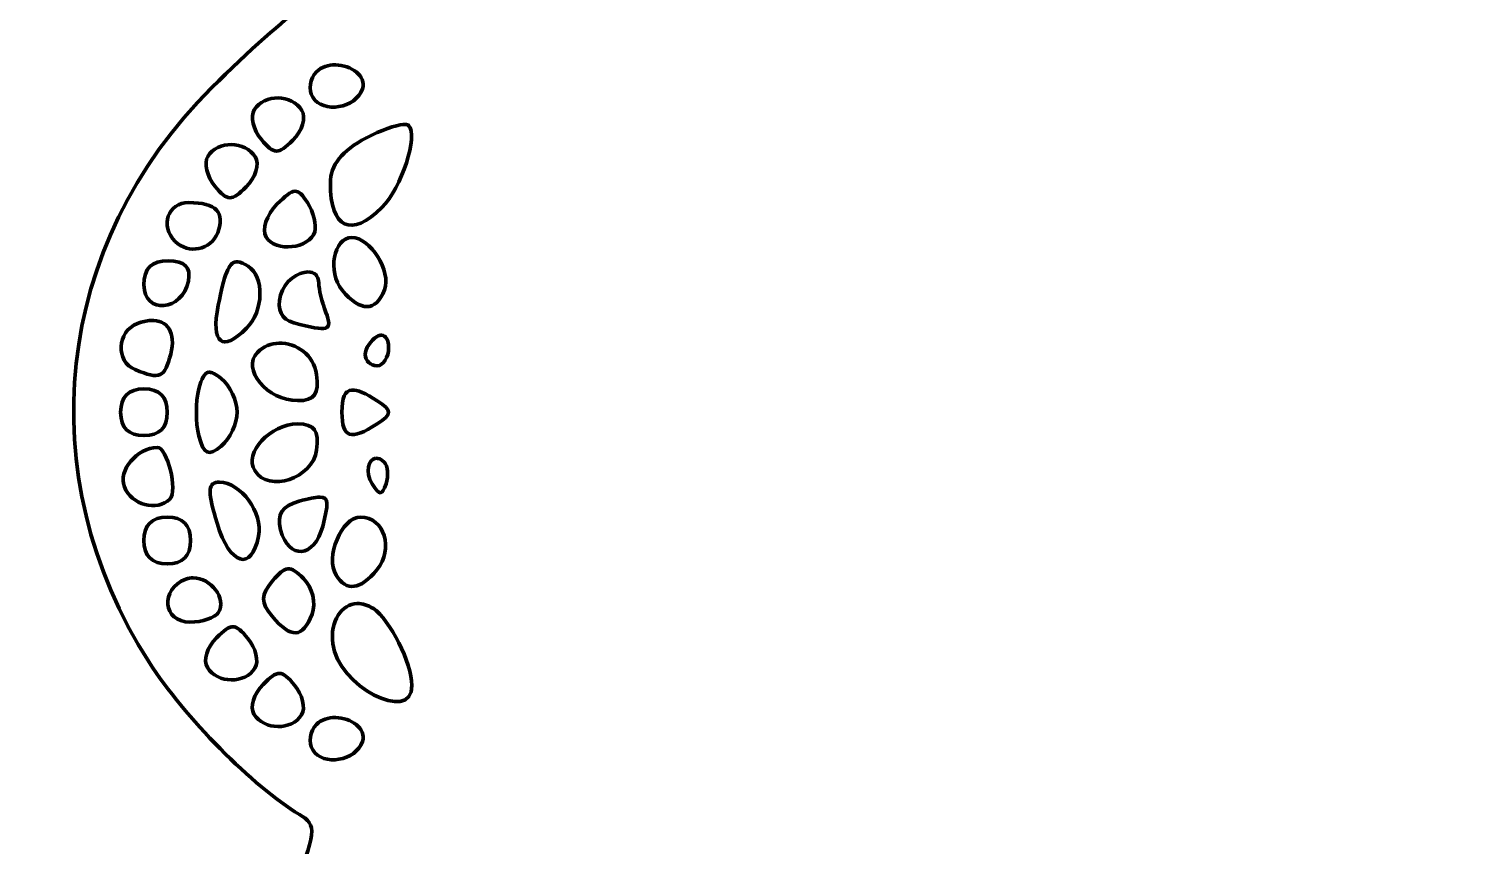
# Model space of a CAD drawing. Header units: centimetres. Extents: x -20.3 to 20.2, y -9.5 to 9.5.
# Drawn here: x -20.28 to -12.64, y -2.29 to 2.02 of the extents above; entities that cross this region are included whole.
import ezdxf

# ---------------------------------------------------------------- set-up
doc = ezdxf.new("R2010")
doc.units = ezdxf.units.CM
doc.header["$MEASUREMENT"] = 0
doc.layers.add('Layer 1', color=7, linetype='Continuous')

msp = doc.modelspace()

# ---------------------------------------------------------------- linework, layer by layer
at = {"layer": 'Layer 1', "color": 200, "lineweight": 70}
for points, knots in [([(-10.5588, 9.46564), (-10.62615, 9.46521), (-10.69522, 9.4624), (-10.76551, 9.45737), (-10.76551, 9.45737), (-11.4845, 9.40593), (-12.24971, 8.9429), (-12.65893, 8.31139), (-12.65893, 8.31139), (-12.65893, 8.31139), (-12.75319, 8.16504), (-12.75319, 8.16504), (-12.75319, 8.16504), (-12.75319, 8.16504), (-12.9971, 8.28824), (-12.9971, 8.28824), (-12.9971, 8.28824), (-13.43222, 8.50859), (-13.94856, 8.57793), (-14.46554, 8.4842), (-14.46554, 8.4842), (-15.53137, 8.29096), (-16.3278, 7.47542), (-16.50449, 6.39647), (-16.50449, 6.39647), (-16.50449, 6.39647), (-16.57064, 5.99629), (-16.57064, 5.99629), (-16.57064, 5.99629), (-16.57064, 5.99629), (-16.9361, 5.95081), (-16.9361, 5.95081), (-16.9361, 5.95081), (-17.6929, 5.85648), (-18.50381, 5.27485), (-18.82539, 4.59565), (-18.82539, 4.59565), (-19.16062, 3.88764), (-19.18343, 3.2442), (-18.89815, 2.55009), (-18.89815, 2.55009), (-18.75561, 2.20328), (-18.75332, 2.17712), (-18.85516, 2.11932), (-18.85516, 2.11932), (-18.91478, 2.08548), (-19.12045, 1.90232), (-19.31239, 1.7117), (-19.31239, 1.7117), (-20.14617, 0.88366), (-20.27897, -0.33377), (-19.64394, -1.32357), (-19.64394, -1.32357), (-19.4589, -1.61199), (-19.09339, -1.98187), (-18.85019, -2.12642), (-18.85019, -2.12642), (-18.75492, -2.18305), (-18.75851, -2.21744), (-18.89815, -2.55719), (-18.89815, -2.55719), (-19.18343, -3.2513), (-19.16062, -3.89391), (-18.82539, -4.60192), (-18.82539, -4.60192), (-18.5038, -5.28112), (-17.6929, -5.86275), (-16.9361, -5.95708), (-16.9361, -5.95708), (-16.9361, -5.95708), (-16.57063, -6.00256), (-16.57063, -6.00256), (-16.57063, -6.00256), (-16.57063, -6.00256), (-16.50118, -6.40275), (-16.50118, -6.40275), (-16.50118, -6.40275), (-16.41546, -6.89967), (-16.2872, -7.20071), (-15.99847, -7.57932), (-15.99847, -7.57932), (-15.3095, -8.48275), (-13.95219, -8.79719), (-12.96651, -8.28212), (-12.96651, -8.28212), (-12.75477, -8.17147), (-12.75352, -8.17144), (-12.65893, -8.31685), (-12.65893, -8.31685), (-12.3431, -8.80238), (-11.8808, -9.15436), (-11.27235, -9.3727), (-11.27235, -9.3727), (-11.03759, -9.45694), (-10.83678, -9.47824), (-10.43312, -9.45952), (-10.43312, -9.45952), (-9.50953, -9.41668), (-8.8588, -9.01842), (-8.37185, -8.19862), (-8.37185, -8.19862), (-8.36542, -8.1878), (-8.24974, -8.23597), (-8.11388, -8.30528), (-8.11388, -8.30528), (-7.52628, -8.60506), (-6.65529, -8.59837), (-5.98564, -8.28957), (-5.98564, -8.28957), (-5.33911, -7.99143), (-4.72291, -7.2297), (-4.62717, -6.61112), (-4.62717, -6.61112), (-4.52025, -5.92027), (-4.54527, -5.97199), (-4.32207, -5.97199), (-4.32207, -5.97199), (-3.70091, -5.97199), (-2.9071, -5.52944), (-2.47081, -4.93929), (-2.47081, -4.93929), (-1.9958, -4.29675), (-1.87815, -3.26519), (-2.1963, -2.53324), (-2.1963, -2.53324), (-2.1963, -2.53324), (-2.34017, -2.20251), (-2.34017, -2.20251), (-2.34017, -2.20251), (-2.34017, -2.20251), (-2.15992, -2.07435), (-2.15992, -2.07435), (-2.15992, -2.07435), (-1.35926, -1.50717), (-0.9231, -0.52139), (-1.08174, 0.36147), (-1.08174, 0.36147), (-1.20538, 1.04953), (-1.59893, 1.67333), (-2.15992, 2.06886), (-2.15992, 2.06886), (-2.15992, 2.06886), (-2.34017, 2.19536), (-2.34017, 2.19536), (-2.34017, 2.19536), (-2.34017, 2.19536), (-2.1963, 2.52692), (-2.1963, 2.52692), (-2.1963, 2.52692), (-1.87242, 3.27204), (-1.99656, 4.3054), (-2.48734, 4.94868), (-2.48734, 4.94868), (-2.93263, 5.53235), (-3.71444, 5.96567), (-4.32206, 5.96567), (-4.32206, 5.96567), (-4.54526, 5.96567), (-4.52024, 5.91395), (-4.62716, 6.6048), (-4.62716, 6.6048), (-4.7229, 7.22338), (-5.3391, 7.98511), (-5.98563, 8.28325), (-5.98563, 8.28325), (-6.65835, 8.59346), (-7.52614, 8.59804), (-8.12049, 8.29483), (-8.12049, 8.29483), (-8.29295, 8.20685), (-8.3814, 8.18791), (-8.39748, 8.23613), (-8.39748, 8.23613), (-8.46913, 8.45108), (-8.93216, 8.9169), (-9.27226, 9.1167), (-9.27226, 9.1167), (-9.68263, 9.35777), (-10.08732, 9.46865), (-10.5588, 9.46562), (-10.5588, 9.46562), (-10.5588, 9.46562), (-10.5588, 9.46564), (-10.5588, 9.46564)], [0, 0, 0, 0, 0.0212766, 0.0212766, 0.0212766, 0.0212766, 0.0425532, 0.0425532, 0.0425532, 0.0425532, 0.0638298, 0.0638298, 0.0638298, 0.0638298, 0.0851064, 0.0851064, 0.0851064, 0.0851064, 0.106383, 0.106383, 0.106383, 0.106383, 0.1276596, 0.1276596, 0.1276596, 0.1276596, 0.1489362, 0.1489362, 0.1489362, 0.1489362, 0.1702128, 0.1702128, 0.1702128, 0.1702128, 0.1914894, 0.1914894, 0.1914894, 0.1914894, 0.212766, 0.212766, 0.212766, 0.212766, 0.2340426, 0.2340426, 0.2340426, 0.2340426, 0.2553191, 0.2553191, 0.2553191, 0.2553191, 0.2765957, 0.2765957, 0.2765957, 0.2765957, 0.2978723, 0.2978723, 0.2978723, 0.2978723, 0.3191489, 0.3191489, 0.3191489, 0.3191489, 0.3404255, 0.3404255, 0.3404255, 0.3404255, 0.3617021, 0.3617021, 0.3617021, 0.3617021, 0.3829787, 0.3829787, 0.3829787, 0.3829787, 0.4042553, 0.4042553, 0.4042553, 0.4042553, 0.4255319, 0.4255319, 0.4255319, 0.4255319, 0.4468085, 0.4468085, 0.4468085, 0.4468085, 0.4680851, 0.4680851, 0.4680851, 0.4680851, 0.4893617, 0.4893617, 0.4893617, 0.4893617, 0.5106383, 0.5106383, 0.5106383, 0.5106383, 0.5319149, 0.5319149, 0.5319149, 0.5319149, 0.5531915, 0.5531915, 0.5531915, 0.5531915, 0.5744681, 0.5744681, 0.5744681, 0.5744681, 0.5957447, 0.5957447, 0.5957447, 0.5957447, 0.6170213, 0.6170213, 0.6170213, 0.6170213, 0.6382979, 0.6382979, 0.6382979, 0.6382979, 0.6595745, 0.6595745, 0.6595745, 0.6595745, 0.6808511, 0.6808511, 0.6808511, 0.6808511, 0.7021277, 0.7021277, 0.7021277, 0.7021277, 0.7234043, 0.7234043, 0.7234043, 0.7234043, 0.7446809, 0.7446809, 0.7446809, 0.7446809, 0.7659574, 0.7659574, 0.7659574, 0.7659574, 0.787234, 0.787234, 0.787234, 0.787234, 0.8085106, 0.8085106, 0.8085106, 0.8085106, 0.8297872, 0.8297872, 0.8297872, 0.8297872, 0.8510638, 0.8510638, 0.8510638, 0.8510638, 0.8723404, 0.8723404, 0.8723404, 0.8723404, 0.893617, 0.893617, 0.893617, 0.893617, 0.9148936, 0.9148936, 0.9148936, 0.9148936, 0.9361702, 0.9361702, 0.9361702, 0.9361702, 0.9574468, 0.9574468, 0.9574468, 0.9574468, 1, 1, 1, 1]), ([(-18.65918, 1.83076), (-18.57761, 1.82954), (-18.49383, 1.77373), (-18.51697, 1.70426), (-18.51697, 1.70426), (-18.55122, 1.60139), (-18.72553, 1.57247), (-18.7799, 1.66044), (-18.7799, 1.66044), (-18.8038, 1.69911), (-18.79462, 1.759), (-18.75923, 1.79439), (-18.75923, 1.79439), (-18.73338, 1.82023), (-18.69626, 1.83133), (-18.65918, 1.83077), (-18.65918, 1.83077), (-18.65918, 1.83077), (-18.65918, 1.83076), (-18.65918, 1.83076)], [0, 0, 0, 0, 0.1666667, 0.1666667, 0.1666667, 0.1666667, 0.3333333, 0.3333333, 0.3333333, 0.3333333, 0.5, 0.5, 0.5, 0.5, 0.6666667, 0.6666667, 0.6666667, 0.6666667, 1, 1, 1, 1]), ([(-18.96263, 1.6563), (-18.91288, 1.65566), (-18.86338, 1.63373), (-18.83695, 1.59098), (-18.83695, 1.59098), (-18.81403, 1.55389), (-18.83486, 1.4831), (-18.88408, 1.43388), (-18.88408, 1.43388), (-18.96237, 1.35559), (-18.98379, 1.35609), (-19.0511, 1.43719), (-19.0511, 1.43719), (-19.09341, 1.48817), (-19.11014, 1.55896), (-19.08831, 1.59429), (-19.08831, 1.59429), (-19.06231, 1.63637), (-19.0124, 1.65694), (-18.96263, 1.6563)], [0, 0, 0, 0, 0.1666667, 0.1666667, 0.1666667, 0.1666667, 0.3333333, 0.3333333, 0.3333333, 0.3333333, 0.5, 0.5, 0.5, 0.5, 0.6666667, 0.6666667, 0.6666667, 0.6666667, 1, 1, 1, 1]), ([(-18.30117, 1.51656), (-18.28763, 1.51768), (-18.27752, 1.51606), (-18.27306, 1.5116), (-18.27306, 1.5116), (-18.21998, 1.45853), (-18.31044, 1.18152), (-18.41445, 1.07752), (-18.41445, 1.07752), (-18.57593, 0.91605), (-18.68648, 0.96866), (-18.68648, 1.20568), (-18.68648, 1.20568), (-18.68648, 1.30217), (-18.62563, 1.37858), (-18.49631, 1.44546), (-18.49631, 1.44546), (-18.41781, 1.48606), (-18.34181, 1.51321), (-18.30118, 1.51657), (-18.30118, 1.51657), (-18.30118, 1.51657), (-18.30117, 1.51656), (-18.30117, 1.51656)], [0, 0, 0, 0, 0.1428571, 0.1428571, 0.1428571, 0.1428571, 0.2857143, 0.2857143, 0.2857143, 0.2857143, 0.4285714, 0.4285714, 0.4285714, 0.4285714, 0.5714286, 0.5714286, 0.5714286, 0.5714286, 0.7142857, 0.7142857, 0.7142857, 0.7142857, 1, 1, 1, 1]), ([(-19.20902, 1.4099), (-19.15926, 1.40926), (-19.10893, 1.38733), (-19.08251, 1.34458), (-19.08251, 1.34458), (-19.05959, 1.30749), (-19.08124, 1.2367), (-19.13047, 1.18748), (-19.13047, 1.18748), (-19.20876, 1.10919), (-19.22936, 1.10969), (-19.29666, 1.19079), (-19.29666, 1.19079), (-19.33898, 1.24177), (-19.3557, 1.31256), (-19.33387, 1.34789), (-19.33387, 1.34789), (-19.30787, 1.38997), (-19.25878, 1.41054), (-19.20902, 1.4099)], [0, 0, 0, 0, 0.1666667, 0.1666667, 0.1666667, 0.1666667, 0.3333333, 0.3333333, 0.3333333, 0.3333333, 0.5, 0.5, 0.5, 0.5, 0.6666667, 0.6666667, 0.6666667, 0.6666667, 1, 1, 1, 1]), ([(-18.87416, 1.16351), (-18.85173, 1.16484), (-18.83366, 1.14457), (-18.80801, 1.10398), (-18.80801, 1.10398), (-18.77594, 1.05321), (-18.75843, 0.98403), (-18.76915, 0.95019), (-18.76915, 0.95019), (-18.79786, 0.85948), (-18.97563, 0.84011), (-19.02629, 0.92208), (-19.02629, 0.92208), (-19.05037, 0.96105), (-19.02441, 1.03891), (-18.96841, 1.09489), (-18.96841, 1.09489), (-18.92364, 1.13965), (-18.89658, 1.16219), (-18.87415, 1.16352), (-18.87415, 1.16352), (-18.87415, 1.16352), (-18.87416, 1.16351), (-18.87416, 1.16351)], [0, 0, 0, 0, 0.1428571, 0.1428571, 0.1428571, 0.1428571, 0.2857143, 0.2857143, 0.2857143, 0.2857143, 0.4285714, 0.4285714, 0.4285714, 0.4285714, 0.5714286, 0.5714286, 0.5714286, 0.5714286, 0.7142857, 0.7142857, 0.7142857, 0.7142857, 1, 1, 1, 1]), ([(-19.43474, 1.10398), (-19.28957, 1.10398), (-19.24028, 1.05253), (-19.28178, 0.9444), (-19.28178, 0.9444), (-19.31657, 0.85374), (-19.43701, 0.82927), (-19.50668, 0.89892), (-19.50668, 0.89892), (-19.58834, 0.98058), (-19.54499, 1.10397), (-19.43475, 1.10397), (-19.43475, 1.10397), (-19.43475, 1.10397), (-19.43474, 1.10398), (-19.43474, 1.10398)], [0, 0, 0, 0, 0.2, 0.2, 0.2, 0.2, 0.4, 0.4, 0.4, 0.4, 0.6, 0.6, 0.6, 0.6, 1, 1, 1, 1]), ([(-18.57319, 0.9196), (-18.47573, 0.9196), (-18.36325, 0.74022), (-18.40038, 0.64344), (-18.40038, 0.64344), (-18.44566, 0.52543), (-18.52734, 0.52478), (-18.62445, 0.64179), (-18.62445, 0.64179), (-18.70367, 0.73725), (-18.67008, 0.9196), (-18.57319, 0.9196)], [0, 0, 0, 0, 0.25, 0.25, 0.25, 0.25, 0.5, 0.5, 0.5, 0.5, 1, 1, 1, 1]), ([(-19.54306, 0.7964), (-19.45499, 0.7964), (-19.42218, 0.76358), (-19.4364, 0.68974), (-19.4364, 0.68974), (-19.46729, 0.52933), (-19.67122, 0.51138), (-19.67122, 0.66907), (-19.67122, 0.66907), (-19.67122, 0.75713), (-19.63112, 0.7964), (-19.54306, 0.7964)], [0, 0, 0, 0, 0.25, 0.25, 0.25, 0.25, 0.5, 0.5, 0.5, 0.5, 1, 1, 1, 1]), ([(-19.18421, 0.79144), (-19.18154, 0.79173), (-19.17879, 0.79165), (-19.17594, 0.79144), (-19.17594, 0.79144), (-19.16073, 0.79028), (-19.14328, 0.78183), (-19.12137, 0.76829), (-19.12137, 0.76829), (-19.0335, 0.71398), (-19.03812, 0.53156), (-19.12964, 0.44004), (-19.12964, 0.44004), (-19.25871, 0.31097), (-19.31881, 0.35987), (-19.27847, 0.56158), (-19.27847, 0.56158), (-19.24601, 0.72388), (-19.22436, 0.78707), (-19.18421, 0.79144)], [0, 0, 0, 0, 0.1666667, 0.1666667, 0.1666667, 0.1666667, 0.3333333, 0.3333333, 0.3333333, 0.3333333, 0.5, 0.5, 0.5, 0.5, 0.6666667, 0.6666667, 0.6666667, 0.6666667, 1, 1, 1, 1]), ([(-18.80388, 0.7377), (-18.77226, 0.73742), (-18.74766, 0.71983), (-18.74766, 0.679), (-18.74766, 0.679), (-18.74766, 0.64793), (-18.731, 0.57792), (-18.71045, 0.52438), (-18.71045, 0.52438), (-18.67282, 0.42632), (-18.69505, 0.41983), (-18.87995, 0.46898), (-18.87995, 0.46898), (-18.94544, 0.48639), (-18.96971, 0.53769), (-18.9494, 0.61533), (-18.9494, 0.61533), (-18.93002, 0.68947), (-18.85658, 0.73816), (-18.80388, 0.7377)], [0, 0, 0, 0, 0.1666667, 0.1666667, 0.1666667, 0.1666667, 0.3333333, 0.3333333, 0.3333333, 0.3333333, 0.5, 0.5, 0.5, 0.5, 0.6666667, 0.6666667, 0.6666667, 0.6666667, 1, 1, 1, 1]), ([(-19.63649, 0.48138), (-19.54702, 0.48668), (-19.50019, 0.41777), (-19.52983, 0.30444), (-19.52983, 0.30444), (-19.56287, 0.17809), (-19.58492, 0.16825), (-19.71752, 0.22176), (-19.71752, 0.22176), (-19.82274, 0.26422), (-19.81464, 0.42364), (-19.70512, 0.46567), (-19.70512, 0.46567), (-19.68028, 0.4752), (-19.65714, 0.48016), (-19.63649, 0.48138)], [0, 0, 0, 0, 0.2, 0.2, 0.2, 0.2, 0.4, 0.4, 0.4, 0.4, 0.6, 0.6, 0.6, 0.6, 1, 1, 1, 1]), ([(-18.4161, 0.40366), (-18.39403, 0.40268), (-18.37889, 0.37874), (-18.37889, 0.33917), (-18.37889, 0.33917), (-18.37889, 0.28641), (-18.40623, 0.24243), (-18.44007, 0.24243), (-18.44007, 0.24243), (-18.47392, 0.24243), (-18.50208, 0.26929), (-18.50208, 0.30113), (-18.50208, 0.30113), (-18.50208, 0.33298), (-18.47391, 0.37612), (-18.44007, 0.39704), (-18.44007, 0.39704), (-18.43161, 0.40227), (-18.42345, 0.40398), (-18.41609, 0.40365), (-18.41609, 0.40365), (-18.41609, 0.40365), (-18.4161, 0.40366), (-18.4161, 0.40366)], [0, 0, 0, 0, 0.1428571, 0.1428571, 0.1428571, 0.1428571, 0.2857143, 0.2857143, 0.2857143, 0.2857143, 0.4285714, 0.4285714, 0.4285714, 0.4285714, 0.5714286, 0.5714286, 0.5714286, 0.5714286, 0.7142857, 0.7142857, 0.7142857, 0.7142857, 1, 1, 1, 1]), ([(-18.95767, 0.36149), (-18.86709, 0.36435), (-18.77396, 0.29935), (-18.75923, 0.19613), (-18.75923, 0.19613), (-18.74463, 0.09385), (-18.77036, 0.05805), (-18.85927, 0.05805), (-18.85927, 0.05805), (-19.019, 0.05805), (-19.15879, 0.22569), (-19.07176, 0.31271), (-19.07176, 0.31271), (-19.03941, 0.34506), (-18.99883, 0.36019), (-18.95766, 0.36149), (-18.95766, 0.36149), (-18.95766, 0.36149), (-18.95767, 0.36149), (-18.95767, 0.36149)], [0, 0, 0, 0, 0.1666667, 0.1666667, 0.1666667, 0.1666667, 0.3333333, 0.3333333, 0.3333333, 0.3333333, 0.5, 0.5, 0.5, 0.5, 0.6666667, 0.6666667, 0.6666667, 0.6666667, 1, 1, 1, 1]), ([(-19.33056, 0.2077), (-19.31379, 0.21072), (-19.29274, 0.19964), (-19.26359, 0.17545), (-19.26359, 0.17545), (-19.21696, 0.13675), (-19.17843, 0.05626), (-19.17843, -0.00314), (-19.17843, -0.00314), (-19.17843, -0.06254), (-19.21696, -0.14303), (-19.26359, -0.18173), (-19.26359, -0.18173), (-19.33021, -0.23702), (-19.35545, -0.2257), (-19.381, -0.12799), (-19.381, -0.12799), (-19.39888, -0.05959), (-19.39888, 0.05248), (-19.381, 0.12088), (-19.381, 0.12088), (-19.36662, 0.17584), (-19.35213, 0.20381), (-19.33056, 0.2077)], [0, 0, 0, 0, 0.1428571, 0.1428571, 0.1428571, 0.1428571, 0.2857143, 0.2857143, 0.2857143, 0.2857143, 0.4285714, 0.4285714, 0.4285714, 0.4285714, 0.5714286, 0.5714286, 0.5714286, 0.5714286, 0.7142857, 0.7142857, 0.7142857, 0.7142857, 1, 1, 1, 1]), ([(-19.67121, 0.12006), (-19.58916, 0.12006), (-19.54801, 0.07891), (-19.54801, -0.00314), (-19.54801, -0.00314), (-19.54801, -0.08519), (-19.58916, -0.12634), (-19.67121, -0.12634), (-19.67121, -0.12634), (-19.75325, -0.12634), (-19.79441, -0.08519), (-19.79441, -0.00314), (-19.79441, -0.00314), (-19.79441, 0.07891), (-19.75326, 0.12006), (-19.67121, 0.12006)], [0, 0, 0, 0, 0.2, 0.2, 0.2, 0.2, 0.4, 0.4, 0.4, 0.4, 0.6, 0.6, 0.6, 0.6, 1, 1, 1, 1]), ([(-18.57319, 0.11427), (-18.54408, 0.11638), (-18.5006, 0.09695), (-18.44007, 0.05722), (-18.44007, 0.05722), (-18.35803, 0.00336), (-18.35803, -0.01046), (-18.44007, -0.06432), (-18.44007, -0.06432), (-18.57843, -0.15514), (-18.62528, -0.13937), (-18.62528, -0.00314), (-18.62528, -0.00314), (-18.62528, 0.07349), (-18.61062, 0.11156), (-18.57319, 0.11427)], [0, 0, 0, 0, 0.2, 0.2, 0.2, 0.2, 0.4, 0.4, 0.4, 0.4, 0.6, 0.6, 0.6, 0.6, 1, 1, 1, 1]), ([(-18.85927, -0.06515), (-18.77022, -0.06515), (-18.7446, -0.10032), (-18.75923, -0.20323), (-18.75923, -0.20323), (-18.78048, -0.35288), (-19.0127, -0.42987), (-19.08582, -0.31154), (-19.08582, -0.31154), (-19.14399, -0.21742), (-19.00383, -0.06515), (-18.85927, -0.06515)], [0, 0, 0, 0, 0.25, 0.25, 0.25, 0.25, 0.5, 0.5, 0.5, 0.5, 1, 1, 1, 1]), ([(-19.60093, -0.18917), (-19.54787, -0.18789), (-19.49114, -0.41837), (-19.53396, -0.46119), (-19.53396, -0.46119), (-19.6022, -0.52943), (-19.73758, -0.49307), (-19.77457, -0.3967), (-19.77457, -0.3967), (-19.80799, -0.30961), (-19.70886, -0.19177), (-19.60093, -0.18917)], [0, 0, 0, 0, 0.25, 0.25, 0.25, 0.25, 0.5, 0.5, 0.5, 0.5, 1, 1, 1, 1]), ([(-18.44669, -0.24622), (-18.43386, -0.24489), (-18.41851, -0.25043), (-18.40287, -0.26606), (-18.40287, -0.26606), (-18.38242, -0.28651), (-18.37787, -0.33824), (-18.39212, -0.38099), (-18.39212, -0.38099), (-18.41296, -0.4435), (-18.42694, -0.44372), (-18.46571, -0.38099), (-18.46571, -0.38099), (-18.5042, -0.31871), (-18.48519, -0.25021), (-18.44669, -0.24622)], [0, 0, 0, 0, 0.2, 0.2, 0.2, 0.2, 0.4, 0.4, 0.4, 0.4, 0.6, 0.6, 0.6, 0.6, 1, 1, 1, 1]), ([(-19.28343, -0.37273), (-19.28002, -0.37235), (-19.27656, -0.37273), (-19.27268, -0.37273), (-19.27268, -0.37273), (-19.159, -0.37273), (-19.04206, -0.53381), (-19.06597, -0.65716), (-19.06597, -0.65716), (-19.10271, -0.84663), (-19.21705, -0.811), (-19.28508, -0.58936), (-19.28508, -0.58936), (-19.33402, -0.42987), (-19.33459, -0.37849), (-19.28341, -0.37273), (-19.28341, -0.37273), (-19.28341, -0.37273), (-19.28343, -0.37273), (-19.28343, -0.37273)], [0, 0, 0, 0, 0.1666667, 0.1666667, 0.1666667, 0.1666667, 0.3333333, 0.3333333, 0.3333333, 0.3333333, 0.5, 0.5, 0.5, 0.5, 0.6666667, 0.6666667, 0.6666667, 0.6666667, 1, 1, 1, 1]), ([(-18.74269, -0.45127), (-18.69123, -0.45128), (-18.69693, -0.49097), (-18.72698, -0.60589), (-18.72698, -0.60589), (-18.77063, -0.77281), (-18.90756, -0.78407), (-18.94939, -0.62408), (-18.94939, -0.62408), (-18.971, -0.54147), (-18.94123, -0.49637), (-18.851, -0.47277), (-18.851, -0.47277), (-18.80086, -0.45966), (-18.76607, -0.45127), (-18.74269, -0.45127)], [0, 0, 0, 0, 0.2, 0.2, 0.2, 0.2, 0.4, 0.4, 0.4, 0.4, 0.6, 0.6, 0.6, 0.6, 1, 1, 1, 1]), ([(-19.54802, -0.55711), (-19.46598, -0.55711), (-19.42482, -0.59826), (-19.42482, -0.68031), (-19.42482, -0.68031), (-19.42482, -0.76236), (-19.46597, -0.80351), (-19.54802, -0.80351), (-19.54802, -0.80351), (-19.63007, -0.80351), (-19.67122, -0.76236), (-19.67122, -0.68031), (-19.67122, -0.68031), (-19.67122, -0.59826), (-19.63007, -0.55711), (-19.54802, -0.55711)], [0, 0, 0, 0, 0.2, 0.2, 0.2, 0.2, 0.4, 0.4, 0.4, 0.4, 0.6, 0.6, 0.6, 0.6, 1, 1, 1, 1]), ([(-18.52689, -0.55711), (-18.40154, -0.55711), (-18.34949, -0.72478), (-18.4409, -0.83492), (-18.4409, -0.83492), (-18.52946, -0.94163), (-18.60197, -0.95107), (-18.65587, -0.86386), (-18.65587, -0.86386), (-18.71553, -0.76733), (-18.62724, -0.55711), (-18.52689, -0.55711)], [0, 0, 0, 0, 0.25, 0.25, 0.25, 0.25, 0.5, 0.5, 0.5, 0.5, 1, 1, 1, 1]), ([(-18.91137, -0.82996), (-18.8878, -0.82839), (-18.86366, -0.84542), (-18.82786, -0.88122), (-18.82786, -0.88122), (-18.78142, -0.92768), (-18.76143, -1.01213), (-18.78321, -1.06891), (-18.78321, -1.06891), (-18.8322, -1.19657), (-18.89448, -1.20046), (-18.99405, -1.08049), (-18.99405, -1.08049), (-19.05527, -1.00671), (-19.05485, -0.96905), (-18.99156, -0.8928), (-18.99156, -0.8928), (-18.95801, -0.85237), (-18.93493, -0.83154), (-18.91136, -0.82996), (-18.91136, -0.82996), (-18.91136, -0.82996), (-18.91137, -0.82996), (-18.91137, -0.82996)], [0, 0, 0, 0, 0.1428571, 0.1428571, 0.1428571, 0.1428571, 0.2857143, 0.2857143, 0.2857143, 0.2857143, 0.4285714, 0.4285714, 0.4285714, 0.4285714, 0.5714286, 0.5714286, 0.5714286, 0.5714286, 0.7142857, 0.7142857, 0.7142857, 0.7142857, 1, 1, 1, 1]), ([(-19.41077, -0.87791), (-19.32002, -0.87765), (-19.23106, -0.98475), (-19.27848, -1.06146), (-19.27848, -1.06146), (-19.29516, -1.08846), (-19.36244, -1.11107), (-19.42813, -1.11107), (-19.42813, -1.11107), (-19.57211, -1.11107), (-19.58867, -0.93788), (-19.44963, -0.88452), (-19.44963, -0.88452), (-19.43697, -0.87966), (-19.42373, -0.87794), (-19.41077, -0.87791)], [0, 0, 0, 0, 0.2, 0.2, 0.2, 0.2, 0.4, 0.4, 0.4, 0.4, 0.6, 0.6, 0.6, 0.6, 1, 1, 1, 1]), ([(-18.54508, -1.01351), (-18.51789, -1.01244), (-18.48864, -1.02072), (-18.45909, -1.03997), (-18.45909, -1.03997), (-18.37273, -1.09621), (-18.25569, -1.32932), (-18.25569, -1.44511), (-18.25569, -1.44511), (-18.25569, -1.65308), (-18.64813, -1.44679), (-18.67406, -1.22518), (-18.67406, -1.22518), (-18.68832, -1.10333), (-18.62664, -1.01674), (-18.54508, -1.01351)], [0, 0, 0, 0, 0.2, 0.2, 0.2, 0.2, 0.4, 0.4, 0.4, 0.4, 0.6, 0.6, 0.6, 0.6, 1, 1, 1, 1]), ([(-19.20075, -1.13588), (-19.17735, -1.13633), (-19.15586, -1.15651), (-19.1222, -1.19706), (-19.1222, -1.19706), (-19.07989, -1.24804), (-19.06316, -1.31883), (-19.08499, -1.35416), (-19.08499, -1.35416), (-19.137, -1.43831), (-19.28351, -1.43634), (-19.33634, -1.35085), (-19.33634, -1.35085), (-19.35927, -1.31376), (-19.33761, -1.2438), (-19.28839, -1.19458), (-19.28839, -1.19458), (-19.24924, -1.15543), (-19.22415, -1.13542), (-19.20074, -1.13588), (-19.20074, -1.13588), (-19.20074, -1.13588), (-19.20075, -1.13588), (-19.20075, -1.13588)], [0, 0, 0, 0, 0.1428571, 0.1428571, 0.1428571, 0.1428571, 0.2857143, 0.2857143, 0.2857143, 0.2857143, 0.4285714, 0.4285714, 0.4285714, 0.4285714, 0.5714286, 0.5714286, 0.5714286, 0.5714286, 0.7142857, 0.7142857, 0.7142857, 0.7142857, 1, 1, 1, 1]), ([(-18.95519, -1.38227), (-18.93178, -1.38272), (-18.90947, -1.40291), (-18.87581, -1.44345), (-18.87581, -1.44345), (-18.8335, -1.49443), (-18.81677, -1.56522), (-18.8386, -1.60055), (-18.8386, -1.60055), (-18.8906, -1.6847), (-19.03711, -1.68273), (-19.08995, -1.59724), (-19.08995, -1.59724), (-19.11287, -1.56015), (-19.09122, -1.48936), (-19.04199, -1.44014), (-19.04199, -1.44014), (-19.00285, -1.40099), (-18.97858, -1.38181), (-18.95517, -1.38226), (-18.95517, -1.38226), (-18.95517, -1.38226), (-18.95519, -1.38227), (-18.95519, -1.38227)], [0, 0, 0, 0, 0.1428571, 0.1428571, 0.1428571, 0.1428571, 0.2857143, 0.2857143, 0.2857143, 0.2857143, 0.4285714, 0.4285714, 0.4285714, 0.4285714, 0.5714286, 0.5714286, 0.5714286, 0.5714286, 0.7142857, 0.7142857, 0.7142857, 0.7142857, 1, 1, 1, 1]), ([(-18.65918, -1.61544), (-18.57761, -1.61666), (-18.49383, -1.67247), (-18.51697, -1.74194), (-18.51697, -1.74194), (-18.55122, -1.84481), (-18.72553, -1.87373), (-18.7799, -1.78576), (-18.7799, -1.78576), (-18.8038, -1.74709), (-18.79462, -1.68638), (-18.75923, -1.65099), (-18.75923, -1.65099), (-18.73338, -1.62515), (-18.69626, -1.61488), (-18.65918, -1.61544)], [0, 0, 0, 0, 0.2, 0.2, 0.2, 0.2, 0.4, 0.4, 0.4, 0.4, 0.6, 0.6, 0.6, 0.6, 1, 1, 1, 1])]:
    msp.add_open_spline(points, degree=3, knots=knots, dxfattribs=at)

doc.saveas('drawing.dxf')
